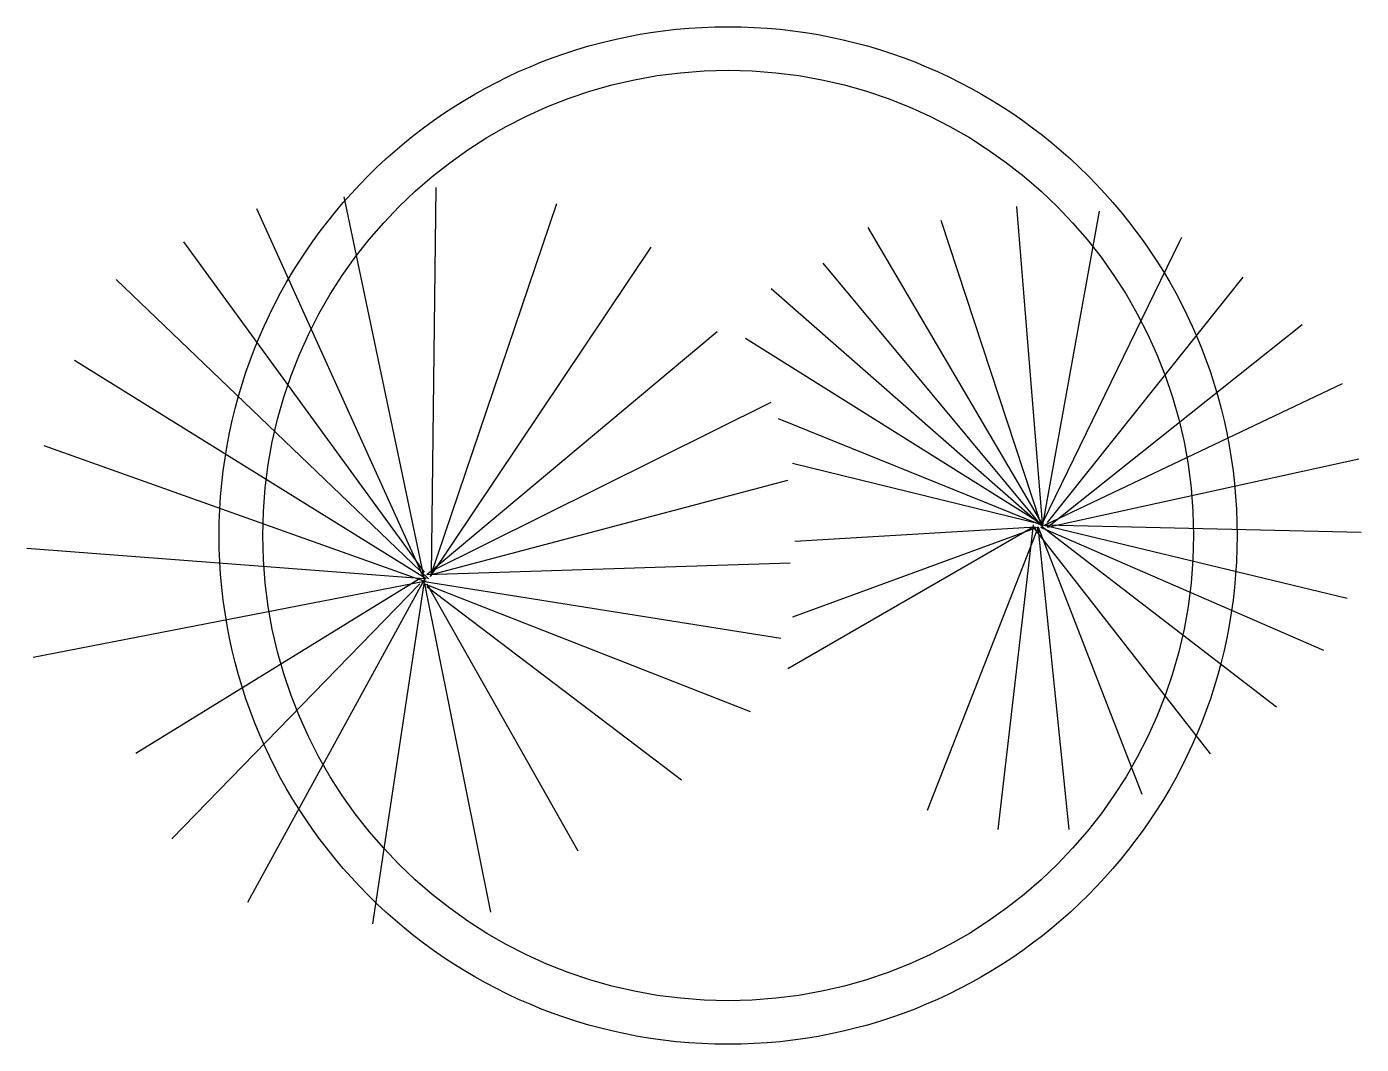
# Model space of a CAD drawing. Extents: x -0.482 to 0.435, y -0.35 to 0.35.
import ezdxf

# ---------------------------------------------------------------- set-up
doc = ezdxf.new("R2010")
doc.units = 0
doc.layers.get('0').update_dxf_attribs({"linetype": 'CONTINUOUS'})

msp = doc.modelspace()

# ---------------------------------------------------------------- linework, layer by layer
at = {"color": 0}
for p, q in [((-0.20398, -0.02685), (-0.20073, 0.23939)), ((-0.20885, -0.0301), (-0.26402, 0.2329)), ((-0.20885, -0.0301), (-0.32406, 0.22478)), ((-0.2046, -0.0283), (-0.11773, 0.22839)), ((0.21633, 0.00562), (0.19848, 0.22641)), ((0.21633, 0.00724), (0.25528, 0.22316)), ((0.21633, 0.00724), (0.09624, 0.2118)), ((0.21471, 0.00886), (0.14655, 0.21667)), ((-0.20885, -0.02523), (-0.37437, 0.20205)), ((0.21633, 0.00886), (0.31046, 0.20205)), ((0.31046, 0.20205), (0.31208, 0.2053)), ((-0.2046, -0.0283), (-0.05302, 0.19842)), ((0.21633, 0.00562), (0.06541, 0.18744)), ((-0.20611, -0.02981), (-0.42091, 0.176)), ((0.21958, 0.00886), (0.35427, 0.1777)), ((0.21471, 0.00724), (0.02971, 0.16959)), ((-0.20722, -0.02685), (-0.00762, 0.14036)), ((0.21958, 0.00562), (0.39484, 0.14523)), ((0.21633, 0.00724), (0.01186, 0.13549)), ((-0.20763, -0.02981), (-0.44936, 0.12033)), ((0.21796, 0.00724), (0.42243, 0.10465)), ((-0.2056, -0.02523), (0.02971, 0.09166)), ((0.21471, 0.00724), (0.03458, 0.0803)), ((-0.20914, -0.03132), (-0.47026, 0.06163)), ((0.21633, 0.00724), (0.04431, 0.04945)), ((0.21958, 0.00562), (0.43379, 0.0527)), ((-0.20398, -0.02685), (0.04107, 0.03809)), ((0.20984, 0.00562), (0.04107, -0.09179)), ((0.21309, 0.00562), (0.04431, -0.05607)), ((0.21146, 0.00562), (0.04594, -0.00412)), ((0.21309, 0.00562), (0.13681, -0.1892)), ((0.20984, 0.00724), (0.1855, -0.20219)), ((0.20984, 0.00562), (0.33155, -0.15024)), ((0.21309, 0.00562), (0.28449, -0.17783)), ((0.21309, 0.00399), (0.23418, -0.20219)), ((0.21471, 0.00562), (0.40945, -0.0788)), ((0.21633, 0.00724), (0.42568, -0.04309)), ((0.21633, 0.00562), (0.37699, -0.11777)), ((0.21796, 0.00724), (0.43541, 0.00237)), ((-0.20914, -0.02981), (-0.48235, -0.0089)), ((-0.20722, -0.02685), (0.04269, -0.01874)), ((-0.20763, -0.03132), (-0.47781, -0.08397)), ((-0.21216, -0.02981), (-0.40731, -0.14997)), ((-0.21209, -0.03335), (-0.38249, -0.20868)), ((-0.20885, -0.0301), (-0.33056, -0.25251)), ((-0.20885, -0.0301), (-0.24455, -0.26712)), ((-0.20885, -0.03172), (0.0362, -0.07069)), ((-0.20885, -0.03335), (-0.16341, -0.25901)), ((-0.20885, -0.03335), (0.0151, -0.12101)), ((-0.20722, -0.03335), (-0.10336, -0.2168)), ((-0.20722, -0.03497), (-0.03196, -0.16809))]:
    msp.add_line(p, q, dxfattribs=at)
for radius in [0.35, 0.32]:
    msp.add_circle((0, 0), radius, dxfattribs=at)

doc.saveas('drawing.dxf')
